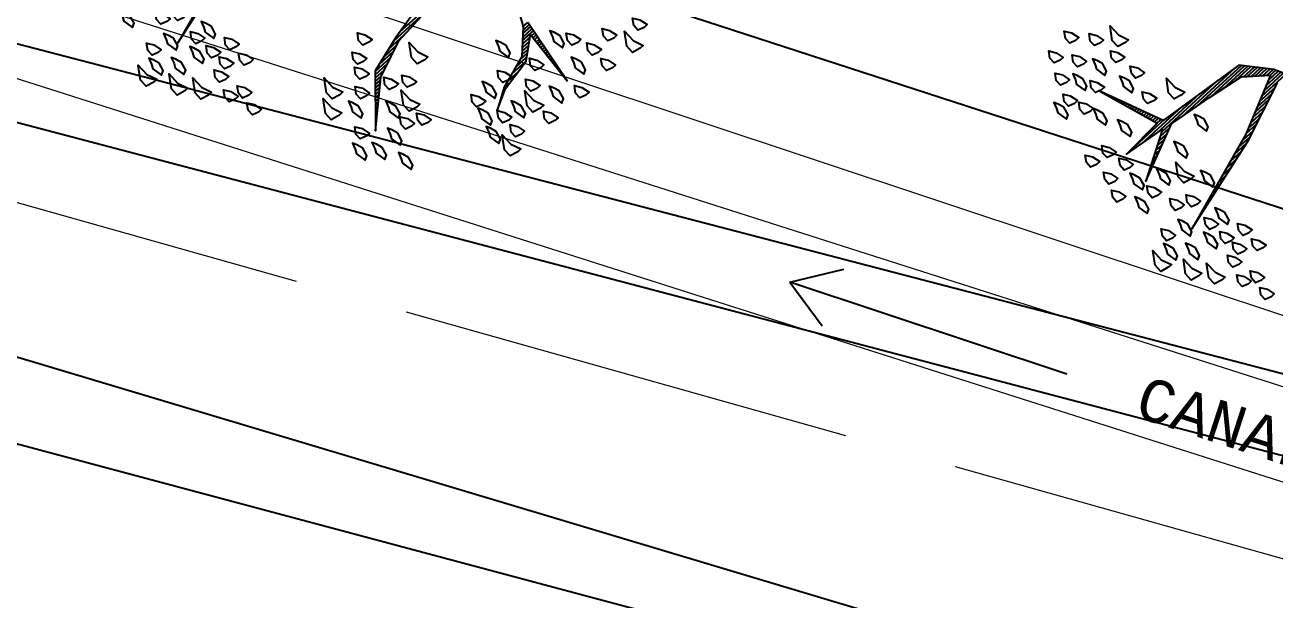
# Model space of a CAD drawing. Header units: metres. Extents: x 2 to 659295185, y -28 to 1124222152.
# Drawn here: x 654956.73 to 654989.59, y 1123098.78 to 1123113.89 of the extents above; entities that cross this region are included whole.
import ezdxf
from ezdxf.enums import TextEntityAlignment as Align

# ---------------------------------------------------------------- set-up
doc = ezdxf.new("R2010")
doc.units = ezdxf.units.M
doc.header["$MEASUREMENT"] = 0
doc.linetypes.add('ACAD_ISO02W100', pattern=[15, 12, -3])
doc.layers.get('0').update_dxf_attribs({"linetype": 'CONTINUOUS'})
for name, color, linetype in [('Arboles', 3, 'CONTINUOUS'), ('MANZANA', 30, 'CONTINUOUS'), ('texto', 255, 'CONTINUOUS'), ('VIA_ACCESO', 7, 'ACAD_ISO02W100')]:
    doc.layers.add(name, color=color, linetype=linetype)
doc.layers.add('LIMITE 2017 IGVSB', color=7, linetype='CONTINUOUS', lineweight=120)
doc.styles.add('MONOTXT4', font='monotxt4.shx')
doc.styles.get("Standard").update_dxf_attribs({"font": 'tahoma.ttf'})
doc.dimstyles.new('ISO-25', dxfattribs={"dimtxt": 2.5, "dimasz": 2.5, "dimexe": 1.25, "dimexo": 0.625, "dimtad": 1, "dimtxsty": 'Standard', "dimcen": 2.5, "dimadec": 0, "dimazin": 0, "dimtfac": 1, "dimtmove": 0, "dimatfit": 3, "dimfxl": 1, "dimarcsym": 0})

# ---------------------------------------------------------------- blocks, each defined once
blk = doc.blocks.new('*X2402')
at = {"color": 0}
for p, q in [((16.5321, 17.11), (16.5325, 17.11)), ((16.5355, 17.1), (16.5367, 17.1)), ((16.5388, 17.09), (16.5409, 17.09)), ((16.5421, 17.08), (16.5451, 17.08)), ((16.5454, 17.07), (16.5493, 17.07)), ((16.5488, 17.06), (16.5535, 17.06)), ((16.5521, 17.05), (16.5577, 17.05)), ((16.5554, 17.04), (16.5619, 17.04)), ((16.5588, 17.03), (16.566, 17.03)), ((16.5621, 17.02), (16.5702, 17.02)), ((16.5654, 17.01), (16.5744, 17.01)), ((16.5688, 17), (16.5786, 17)), ((16.5721, 16.99), (16.5828, 16.99)), ((16.5754, 16.98), (16.587, 16.98)), ((16.5788, 16.97), (16.5912, 16.97)), ((16.5821, 16.96), (16.5954, 16.96)), ((16.5854, 16.95), (16.5996, 16.95)), ((16.5888, 16.94), (16.6038, 16.94)), ((16.5921, 16.93), (16.608, 16.93)), ((16.5954, 16.92), (16.6122, 16.92)), ((16.5988, 16.91), (16.6164, 16.91)), ((16.6021, 16.9), (16.6206, 16.9)), ((16.443, 16.85), (16.6488, 16.85)), ((16.6054, 16.89), (16.6248, 16.89)), ((16.6088, 16.88), (16.629, 16.88)), ((16.6121, 16.87), (16.6331, 16.87)), ((16.6154, 16.86), (16.6373, 16.86)), ((16.513, 16.84), (16.7388, 16.84)), ((16.5708, 16.8), (16.6189, 16.8)), ((16.583, 16.83), (16.8288, 16.83)), ((16.5885, 16.81), (16.6422, 16.81)), ((16.6062, 16.82), (16.9188, 16.82)), ((16.7083, 16.81), (17.0088, 16.81)), ((16.7816, 16.8), (17.0309, 16.8)), ((16.4824, 16.75), (16.5022, 16.75)), ((16.5001, 16.76), (16.5256, 16.76)), ((16.5178, 16.77), (16.5489, 16.77)), ((16.5355, 16.78), (16.5722, 16.78)), ((16.5531, 16.79), (16.5956, 16.79)), ((16.8532, 16.79), (17.0394, 16.79)), ((16.9132, 16.78), (17.0478, 16.78)), ((16.9732, 16.77), (17.0563, 16.77)), ((17.0054, 16.76), (17.0647, 16.76)), ((17.0177, 16.75), (17.0732, 16.75)), ((16.4293, 16.72), (16.4322, 16.72)), ((16.447, 16.73), (16.4556, 16.73)), ((16.4647, 16.74), (16.4789, 16.74)), ((17.0299, 16.74), (17.0817, 16.74)), ((17.0421, 16.73), (17.0901, 16.73)), ((17.0543, 16.72), (17.0986, 16.72)), ((17.0665, 16.71), (17.1071, 16.71)), ((17.0788, 16.7), (17.1155, 16.7)), ((17.0073, 16.65), (17.1413, 16.65)), ((17.0288, 16.66), (17.1363, 16.66)), ((17.0504, 16.67), (17.1313, 16.67)), ((17.0719, 16.68), (17.1263, 16.68)), ((17.091, 16.69), (17.1213, 16.69)), ((16.8996, 16.6), (16.9686, 16.6)), ((16.9211, 16.61), (16.995, 16.61)), ((16.9427, 16.62), (17.0214, 16.62)), ((16.9642, 16.63), (17.0477, 16.63)), ((16.9858, 16.64), (17.0741, 16.64)), ((16.764, 16.55), (16.8332, 16.55)), ((16.7953, 16.56), (16.8632, 16.56)), ((16.8265, 16.57), (16.8895, 16.57)), ((16.8565, 16.58), (16.9159, 16.58)), ((16.8781, 16.59), (16.9423, 16.59)), ((16.6078, 16.5), (16.6447, 16.5)), ((16.639, 16.51), (16.6824, 16.51)), ((16.6703, 16.52), (16.7201, 16.52)), ((16.7015, 16.53), (16.7578, 16.53)), ((16.7328, 16.54), (16.7955, 16.54)), ((16.4515, 16.45), (16.4563, 16.45)), ((16.4828, 16.46), (16.494, 16.46)), ((16.514, 16.47), (16.5317, 16.47)), ((16.5453, 16.48), (16.5693, 16.48)), ((16.5765, 16.49), (16.607, 16.49)), ((17.0041, 15.84), (17.0729, 15.84)), ((17.0401, 15.85), (17.1235, 15.85)), ((17.0761, 15.86), (17.2435, 15.86)), ((17.1189, 15.87), (17.3117, 15.87)), ((16.91, 15.79), (16.9444, 15.79)), ((16.919, 15.8), (16.9701, 15.8)), ((16.9281, 15.81), (16.9958, 15.81)), ((16.9371, 15.82), (17.0215, 15.82)), ((16.9681, 15.83), (17.0472, 15.83)), ((16.8648, 15.74), (16.8853, 15.74)), ((16.8738, 15.75), (16.8965, 15.75)), ((16.8829, 15.76), (16.9077, 15.76)), ((16.8919, 15.77), (16.9189, 15.77)), ((16.9009, 15.78), (16.9301, 15.78)), ((16.8195, 15.69), (16.8295, 15.69)), ((16.8286, 15.7), (16.8406, 15.7)), ((16.8376, 15.71), (16.8518, 15.71)), ((16.8467, 15.72), (16.863, 15.72)), ((16.8557, 15.73), (16.8742, 15.73)), ((16.7833, 15.65), (16.7848, 15.65)), ((16.7924, 15.66), (16.7959, 15.66)), ((16.8014, 15.67), (16.8071, 15.67)), ((16.8105, 15.68), (16.8183, 15.68)), ((17.4903, 15.54), (17.5241, 15.54)), ((17.5002, 15.55), (17.5257, 15.55)), ((17.4403, 15.49), (17.4786, 15.49)), ((17.4503, 15.5), (17.4911, 15.5)), ((17.4603, 15.51), (17.5196, 15.51)), ((17.4703, 15.52), (17.5211, 15.52)), ((17.4803, 15.53), (17.5226, 15.53)), ((17.4988, 15.49), (17.5165, 15.49)), ((17.4996, 15.5), (17.5181, 15.5)), ((17.336, 15.44), (17.4161, 15.44)), ((17.368, 15.45), (17.4286, 15.45)), ((17.4, 15.46), (17.4411, 15.46)), ((17.4203, 15.47), (17.4536, 15.47)), ((17.4303, 15.48), (17.4661, 15.48)), ((17.4953, 15.44), (17.509, 15.44)), ((17.496, 15.45), (17.5105, 15.45)), ((17.4967, 15.46), (17.512, 15.46)), ((17.4974, 15.47), (17.5135, 15.47)), ((17.4981, 15.48), (17.515, 15.48)), ((17.2254, 15.39), (17.2317, 15.39)), ((17.242, 15.4), (17.2517, 15.4)), ((17.2587, 15.41), (17.2717, 15.41)), ((17.2754, 15.42), (17.3128, 15.42)), ((17.304, 15.43), (17.3661, 15.43)), ((17.4917, 15.39), (17.5014, 15.39)), ((17.4924, 15.4), (17.5029, 15.4)), ((17.4931, 15.41), (17.5044, 15.41)), ((17.4938, 15.42), (17.5059, 15.42)), ((17.4946, 15.43), (17.5074, 15.43)), ((17.2087, 15.38), (17.2117, 15.38)), ((17.4881, 15.34), (17.4938, 15.34)), ((17.4888, 15.35), (17.4953, 15.35)), ((17.4896, 15.36), (17.4968, 15.36)), ((17.4903, 15.37), (17.4984, 15.37)), ((17.491, 15.38), (17.4999, 15.38)), ((17.4846, 15.29), (17.4862, 15.29)), ((17.4853, 15.3), (17.4877, 15.3)), ((17.486, 15.31), (17.4893, 15.31)), ((17.4867, 15.32), (17.4908, 15.32)), ((17.4874, 15.33), (17.4923, 15.33)), ((17.4831, 15.27), (17.4832, 15.27)), ((17.4838, 15.28), (17.4847, 15.28))]:
    blk.add_line(p, q, dxfattribs=at)
blk = doc.blocks.new('ARBUSTO6')
at = {"layer": 'Arboles', "color": 7}
for points in [[(-0.5575, 0.0548), (-0.6256, 0.1908), (-0.7191, 0.3014), (-1.1018, 0.3439), (-1.2123, 0.6075), (-1.1273, 0.3524), (-1.3059, 0.3439), (-1.1273, 0.3184), (-1.3229, 0.2078), (-1.0848, 0.3099), (-0.8977, 0.2844), (-0.7446, 0.2589), (-0.6511, 0.1823), (-0.8892, 0.0718), (-1.3144, -0.0643), (-0.8977, 0.0463), (-0.6511, 0.1398)], [(-0.447, -0.6001), (-0.6511, -0.6426), (-0.8041, -0.6851), (-0.9657, -0.8637), (-0.8041, -0.7191), (-0.6511, -0.6596), (-0.447, -0.6426)], [(-0.2004, -0.8722), (-0.2429, -0.9572), (-0.3279, -1.0423), (-0.464, -1.0848), (-0.549, -1.1358), (-0.464, -1.0933), (-0.3279, -1.0678), (-0.2429, -0.9997), (-0.2599, -1.2379), (-0.2174, -0.9572)]]:
    blk.add_lwpolyline(points, dxfattribs=at)
at = {"layer": 'Arboles'}
for points in [[(-1.2463, 0.8116), (-1.2718, 0.8201), (-1.2718, 0.8456), (-1.2548, 0.8712), (-1.2378, 0.8456), (-1.2293, 0.8116)], [(-1.1443, 0.8286), (-1.1698, 0.8371), (-1.1698, 0.8626), (-1.1528, 0.8882), (-1.1358, 0.8626), (-1.1273, 0.8286)], [(-1.0763, 0.7521), (-1.1018, 0.7606), (-1.1018, 0.7861), (-1.0848, 0.8116), (-1.0678, 0.7861), (-1.0593, 0.7521)], [(-1.2889, 0.7266), (-1.3144, 0.7351), (-1.3144, 0.7606), (-1.2974, 0.7861), (-1.2804, 0.7606), (-1.2718, 0.7266)], [(-1.1868, 0.7351), (-1.2123, 0.7436), (-1.2123, 0.7691), (-1.1953, 0.7946), (-1.1783, 0.7691), (-1.1698, 0.7351)], [(-0.9997, 0.6841), (-1.0337, 0.6926), (-1.0337, 0.7266), (-0.9997, 0.7776), (-0.9997, 0.7266), (-0.9827, 0.6841)], [(-1.2548, 0.7096), (-1.2633, 0.6926), (-1.2548, 0.65), (-1.2378, 0.6586), (-1.2293, 0.6926), (-1.2378, 0.7181), (-1.2463, 0.7351)], [(-1.1528, 0.7011), (-1.1613, 0.6841), (-1.1528, 0.6415), (-1.1358, 0.65), (-1.1273, 0.6841), (-1.1358, 0.7096), (-1.1443, 0.7266)], [(-1.3909, 0.6756), (-1.3994, 0.6586), (-1.3909, 0.616), (-1.3739, 0.6245), (-1.3654, 0.6586), (-1.3739, 0.6841), (-1.3824, 0.7011)], [(-1.3229, 0.6415), (-1.3484, 0.65), (-1.3484, 0.6756), (-1.3314, 0.7011), (-1.3144, 0.6756), (-1.3059, 0.6415)], [(-1.2038, 0.6075), (-1.2293, 0.616), (-1.2293, 0.6415), (-1.2123, 0.6671), (-1.1953, 0.6415), (-1.1868, 0.6075)], [(-1.0593, 0.6415), (-1.0848, 0.65), (-1.0848, 0.6756), (-1.0678, 0.7011), (-1.0507, 0.6756), (-1.0422, 0.6415)], [(-1.2974, 0.5735), (-1.3229, 0.582), (-1.3229, 0.6075), (-1.3059, 0.633), (-1.2889, 0.6075), (-1.2804, 0.5735)], [(-1.2889, 0.548), (-1.2974, 0.531), (-1.2889, 0.4885), (-1.2718, 0.497), (-1.2633, 0.531), (-1.2718, 0.5565), (-1.2804, 0.5735)], [(-1.1188, 0.5735), (-1.1273, 0.5565), (-1.1188, 0.514), (-1.1018, 0.5225), (-1.0933, 0.5565), (-1.1018, 0.582), (-1.1103, 0.599)], [(-1.0422, 0.5395), (-1.0678, 0.548), (-1.0678, 0.5735), (-1.0507, 0.599), (-1.0337, 0.5735), (-1.0252, 0.5395)], [(-1.4249, 0.3949), (-1.4504, 0.4034), (-1.4504, 0.4289), (-1.4334, 0.4545), (-1.4164, 0.4289), (-1.4079, 0.3949)], [(-1.2463, 0.4459), (-1.2548, 0.4289), (-1.2463, 0.3864), (-1.2293, 0.3949), (-1.2208, 0.4289), (-1.2293, 0.4545), (-1.2378, 0.4715)], [(-1.0763, 0.4289), (-1.1018, 0.4374), (-1.1018, 0.463), (-1.0848, 0.4885), (-1.0678, 0.463), (-1.0593, 0.4289)], [(-0.9742, 0.3694), (-1.0082, 0.3779), (-1.0082, 0.4119), (-0.9742, 0.463), (-0.9742, 0.4119), (-0.9572, 0.3694)], [(-1.3484, 0.3779), (-1.3739, 0.3864), (-1.3739, 0.4119), (-1.3569, 0.4374), (-1.3399, 0.4119), (-1.3314, 0.3779)], [(-1.4164, 0.2929), (-1.4419, 0.3014), (-1.4419, 0.3269), (-1.4249, 0.3524), (-1.4079, 0.3269), (-1.3994, 0.2929)], [(-1.3314, 0.2929), (-1.3569, 0.3014), (-1.3569, 0.3269), (-1.3399, 0.3524), (-1.3229, 0.3269), (-1.3144, 0.2929)], [(-1.4419, 0.2163), (-1.4674, 0.2248), (-1.4674, 0.2504), (-1.4504, 0.2759), (-1.4334, 0.2504), (-1.4249, 0.2163)], [(-1.3569, 0.2504), (-1.3654, 0.2333), (-1.3569, 0.1908), (-1.3399, 0.1993), (-1.3314, 0.2333), (-1.3399, 0.2589), (-1.3484, 0.2759)], [(-0.9997, 0.2504), (-1.0082, 0.2333), (-0.9997, 0.1908), (-0.9827, 0.1993), (-0.9742, 0.2333), (-0.9827, 0.2589), (-0.9912, 0.2759)], [(-1.2633, 0.1908), (-1.2718, 0.1738), (-1.2633, 0.1313), (-1.2463, 0.1398), (-1.2378, 0.1738), (-1.2463, 0.1993), (-1.2548, 0.2163)], [(-1.1358, 0.2248), (-1.1443, 0.2078), (-1.1358, 0.1653), (-1.1188, 0.1738), (-1.1103, 0.2078), (-1.1188, 0.2333), (-1.1273, 0.2504)], [(-1.4079, 0.1653), (-1.4164, 0.1483), (-1.4079, 0.1058), (-1.3909, 0.1143), (-1.3824, 0.1483), (-1.3909, 0.1738), (-1.3994, 0.1908)], [(-1.3229, 0.1313), (-1.3484, 0.1398), (-1.3484, 0.1653), (-1.3314, 0.1908), (-1.3144, 0.1653), (-1.3059, 0.1313)], [(-1.1783, 0.0888), (-1.2123, 0.0973), (-1.2123, 0.1313), (-1.1783, 0.1823), (-1.1783, 0.1313), (-1.1613, 0.0888)], [(-1.2889, 0.0292), (-1.3144, 0.0378), (-1.3144, 0.0633), (-1.2974, 0.0888), (-1.2804, 0.0633), (-1.2718, 0.0292)], [(-1.2293, -0.0048), (-1.2548, 0.0037), (-1.2548, 0.0292), (-1.2378, 0.0548), (-1.2208, 0.0292), (-1.2123, -0.0048)], [(-1.1358, 0.0633), (-1.1443, 0.0463), (-1.1358, 0.0037), (-1.1188, 0.0122), (-1.1103, 0.0463), (-1.1188, 0.0718), (-1.1273, 0.0888)], [(-1.3994, -0.0388), (-1.4249, -0.0303), (-1.4249, -0.0048), (-1.4079, 0.0207), (-1.3909, -0.0048), (-1.3824, -0.0388)], [(-1.3399, -0.0218), (-1.3484, -0.0388), (-1.3399, -0.0813), (-1.3229, -0.0728), (-1.3144, -0.0388), (-1.3229, -0.0133), (-1.3314, 0.0037)], [(-1.493, -0.1153), (-1.527, -0.1068), (-1.527, -0.0728), (-1.493, -0.0218), (-1.493, -0.0728), (-1.4759, -0.1153)], [(-1.4504, -0.0558), (-1.4589, -0.0728), (-1.4504, -0.1153), (-1.4334, -0.1068), (-1.4249, -0.0728), (-1.4334, -0.0473), (-1.4419, -0.0303)], [(-1.3824, -0.1153), (-1.3909, -0.1323), (-1.3824, -0.1748), (-1.3654, -0.1663), (-1.3569, -0.1323), (-1.3654, -0.1068), (-1.3739, -0.0898)], [(-1.2378, -0.1238), (-1.2633, -0.1153), (-1.2633, -0.0898), (-1.2463, -0.0643), (-1.2293, -0.0898), (-1.2208, -0.1238)], [(-1.1953, -0.0898), (-1.2038, -0.1068), (-1.1953, -0.1493), (-1.1783, -0.1408), (-1.1698, -0.1068), (-1.1783, -0.0813), (-1.1868, -0.0643)], [(-1.4249, -0.2259), (-1.4589, -0.2174), (-1.4589, -0.1834), (-1.4249, -0.1323), (-1.4249, -0.1834), (-1.4079, -0.2259)], [(-1.2974, -0.1323), (-1.3059, -0.1493), (-1.2974, -0.1919), (-1.2804, -0.1834), (-1.2718, -0.1493), (-1.2804, -0.1238), (-1.2889, -0.1068)], [(-1.2293, -0.2089), (-1.2548, -0.2004), (-1.2548, -0.1748), (-1.2378, -0.1493), (-1.2208, -0.1748), (-1.2123, -0.2089)], [(-1.1528, -0.2344), (-1.1783, -0.2259), (-1.1783, -0.2004), (-1.1613, -0.1748), (-1.1443, -0.2004), (-1.1358, -0.2344)], [(-1.3654, -0.3024), (-1.3994, -0.2939), (-1.3994, -0.2599), (-1.3654, -0.2089), (-1.3654, -0.2599), (-1.3484, -0.3024)], [(-1.2718, -0.3024), (-1.2974, -0.2939), (-1.2974, -0.2684), (-1.2804, -0.2429), (-1.2633, -0.2684), (-1.2548, -0.3024)], [(-1.2208, -0.2769), (-1.2463, -0.2684), (-1.2463, -0.2429), (-1.2293, -0.2174), (-1.2123, -0.2429), (-1.2038, -0.2769)], [(-1.1528, -0.3194), (-1.1783, -0.3109), (-1.1783, -0.2854), (-1.1613, -0.2599), (-1.1443, -0.2854), (-1.1358, -0.3194)], [(-1.2974, -0.3875), (-1.3229, -0.3789), (-1.3229, -0.3534), (-1.3059, -0.3279), (-1.2889, -0.3534), (-1.2804, -0.3875)], [(-1.2463, -0.413), (-1.2718, -0.4045), (-1.2718, -0.3789), (-1.2548, -0.3534), (-1.2378, -0.3789), (-1.2293, -0.413)], [(-1.2633, -0.4895), (-1.2889, -0.481), (-1.2889, -0.4555), (-1.2718, -0.43), (-1.2548, -0.4555), (-1.2463, -0.4895)], [(-0.7446, -0.583), (-0.7701, -0.5745), (-0.7701, -0.549), (-0.7531, -0.5235), (-0.7361, -0.549), (-0.7276, -0.583)], [(-0.9742, -0.6596), (-1.0082, -0.6511), (-1.0082, -0.6171), (-0.9742, -0.566), (-0.9742, -0.6171), (-0.9572, -0.6596)], [(-0.8126, -0.6256), (-0.8381, -0.6171), (-0.8381, -0.5915), (-0.8211, -0.566), (-0.8041, -0.5915), (-0.7956, -0.6256)], [(-1.0337, -0.7191), (-1.0678, -0.7106), (-1.0678, -0.6766), (-1.0337, -0.6256), (-1.0337, -0.6766), (-1.0167, -0.7191)], [(-0.8467, -0.6766), (-0.8722, -0.6681), (-0.8722, -0.6426), (-0.8552, -0.6171), (-0.8381, -0.6426), (-0.8296, -0.6766)], [(-0.9742, -0.7276), (-0.9827, -0.7446), (-0.9742, -0.7871), (-0.9572, -0.7786), (-0.9487, -0.7446), (-0.9572, -0.7191), (-0.9657, -0.7021)], [(-0.8977, -0.7361), (-0.9232, -0.7276), (-0.9232, -0.7021), (-0.9062, -0.6766), (-0.8892, -0.7021), (-0.8807, -0.7361)], [(-0.6256, -0.7871), (-0.6596, -0.7786), (-0.6596, -0.7446), (-0.6256, -0.6936), (-0.6256, -0.7446), (-0.6085, -0.7871)], [(-0.7871, -0.7871), (-0.8126, -0.7786), (-0.8126, -0.7531), (-0.7956, -0.7276), (-0.7786, -0.7531), (-0.7701, -0.7871)], [(-1.0082, -0.8552), (-1.0337, -0.8467), (-1.0337, -0.8212), (-1.0167, -0.7956), (-0.9997, -0.8212), (-0.9912, -0.8552)], [(-0.8637, -0.8297), (-0.8722, -0.8467), (-0.8637, -0.8892), (-0.8467, -0.8807), (-0.8381, -0.8467), (-0.8467, -0.8212), (-0.8552, -0.8042)], [(-0.7276, -0.8297), (-0.7531, -0.8212), (-0.7531, -0.7956), (-0.7361, -0.7701), (-0.7191, -0.7956), (-0.7106, -0.8297)], [(-1.0763, -0.8637), (-1.0848, -0.8807), (-1.0763, -0.9232), (-1.0593, -0.9147), (-1.0507, -0.8807), (-1.0593, -0.8552), (-1.0678, -0.8382)], [(-0.7786, -0.9062), (-0.8126, -0.8977), (-0.8126, -0.8637), (-0.7786, -0.8127), (-0.7786, -0.8637), (-0.7616, -0.9062)], [(-1.0167, -0.9147), (-1.0252, -0.9317), (-1.0167, -0.9742), (-0.9997, -0.9657), (-0.9912, -0.9317), (-0.9997, -0.9062), (-1.0082, -0.8892)], [(-0.9317, -0.9147), (-0.9402, -0.9317), (-0.9317, -0.9742), (-0.9147, -0.9657), (-0.9062, -0.9317), (-0.9147, -0.9062), (-0.9232, -0.8892)], [(-0.8467, -0.9487), (-0.8722, -0.9402), (-0.8722, -0.9147), (-0.8552, -0.8892), (-0.8381, -0.9147), (-0.8296, -0.9487)], [(-0.7871, -0.9827), (-0.8126, -0.9742), (-0.8126, -0.9487), (-0.7956, -0.9232), (-0.7786, -0.9487), (-0.7701, -0.9827)], [(-0.3704, -0.9487), (-0.3789, -0.9657), (-0.3704, -1.0082), (-0.3534, -0.9997), (-0.3449, -0.9657), (-0.3534, -0.9402), (-0.3619, -0.9232)], [(-0.9657, -1.0168), (-0.9742, -1.0338), (-0.9657, -1.0763), (-0.9487, -1.0678), (-0.9402, -1.0338), (-0.9487, -1.0082), (-0.9572, -0.9912)], [(-0.5235, -1.0338), (-0.532, -1.0508), (-0.5235, -1.0933), (-0.5065, -1.0848), (-0.498, -1.0508), (-0.5065, -1.0253), (-0.515, -1.0082)], [(-0.5745, -1.0763), (-0.6, -1.0678), (-0.6, -1.0423), (-0.583, -1.0168), (-0.566, -1.0423), (-0.5575, -1.0763)], [(-0.43, -1.0763), (-0.4555, -1.0678), (-0.4555, -1.0423), (-0.4385, -1.0168), (-0.4215, -1.0423), (-0.413, -1.0763)], [(-0.1833, -1.0678), (-0.1919, -1.0848), (-0.1833, -1.1273), (-0.1663, -1.1188), (-0.1578, -1.0848), (-0.1663, -1.0593), (-0.1748, -1.0423)], [(-0.6085, -1.1018), (-0.617, -1.1188), (-0.6085, -1.1613), (-0.5915, -1.1528), (-0.583, -1.1188), (-0.5915, -1.0933), (-0.6, -1.0763)], [(-0.3024, -1.1273), (-0.3279, -1.1188), (-0.3279, -1.0933), (-0.3109, -1.0678), (-0.2939, -1.0933), (-0.2854, -1.1273)], [(-0.1238, -1.1528), (-0.1493, -1.1443), (-0.1493, -1.1188), (-0.1323, -1.0933), (-0.1153, -1.1188), (-0.1068, -1.1528)], [(-0.6341, -1.1783), (-0.6426, -1.1953), (-0.6341, -1.2379), (-0.617, -1.2294), (-0.6085, -1.1953), (-0.617, -1.1698), (-0.6256, -1.1528)], [(-0.5405, -1.1953), (-0.566, -1.1868), (-0.566, -1.1613), (-0.549, -1.1358), (-0.532, -1.1613), (-0.5235, -1.1953)], [(-0.4895, -1.1698), (-0.498, -1.1868), (-0.4895, -1.2294), (-0.4725, -1.2209), (-0.464, -1.1868), (-0.4725, -1.1613), (-0.481, -1.1443)], [(-0.413, -1.2464), (-0.447, -1.2379), (-0.447, -1.2038), (-0.413, -1.1528), (-0.413, -1.2038), (-0.3959, -1.2464)], [(-0.3704, -1.1783), (-0.3959, -1.1698), (-0.3959, -1.1443), (-0.3789, -1.1188), (-0.3619, -1.1443), (-0.3534, -1.1783)], [(-0.3364, -1.2294), (-0.3449, -1.2464), (-0.3364, -1.2889), (-0.3194, -1.2804), (-0.3109, -1.2464), (-0.3194, -1.2209), (-0.3279, -1.2038)], [(-0.1919, -1.2038), (-0.2004, -1.2209), (-0.1919, -1.2634), (-0.1748, -1.2549), (-0.1663, -1.2209), (-0.1748, -1.1953), (-0.1833, -1.1783)], [(-0.0898, -1.2379), (-0.1153, -1.2294), (-0.1153, -1.2038), (-0.0983, -1.1783), (-0.0813, -1.2038), (-0.0728, -1.2379)], [(-0.0048, -1.2379), (-0.0303, -1.2294), (-0.0303, -1.2038), (-0.0133, -1.1783), (0.0037, -1.2038), (0.0122, -1.2379)], [(-0.6, -1.3144), (-0.6341, -1.3059), (-0.6341, -1.2719), (-0.6, -1.2209), (-0.6, -1.2719), (-0.583, -1.3144)], [(-0.5405, -1.2719), (-0.566, -1.2634), (-0.566, -1.2379), (-0.549, -1.2123), (-0.532, -1.2379), (-0.5235, -1.2719)], [(0.0463, -1.3399), (0.0122, -1.3314), (0.0122, -1.2974), (0.0463, -1.2464), (0.0463, -1.2974), (0.0633, -1.3399)], [(0.1143, -1.2889), (0.0888, -1.2804), (0.0888, -1.2549), (0.1058, -1.2294), (0.1228, -1.2549), (0.1313, -1.2889)], [(-0.4044, -1.3229), (-0.43, -1.3144), (-0.43, -1.2889), (-0.413, -1.2634), (-0.3959, -1.2889), (-0.3874, -1.3229)], [(-0.2429, -1.3314), (-0.2684, -1.3229), (-0.2684, -1.2974), (-0.2514, -1.2719), (-0.2344, -1.2974), (-0.2259, -1.3314)], [(-0.0898, -1.3229), (-0.1153, -1.3144), (-0.1153, -1.2889), (-0.0983, -1.2634), (-0.0813, -1.2889), (-0.0728, -1.3229)]]:
    blk.add_lwpolyline(points, close=True, dxfattribs=at)
blk.add_blockref('*X2402', (-17.7429, -16.5069), dxfattribs=at)
blk = doc.blocks.new('*D2459')
at = {"layer": 'LIMITE 2017 IGVSB', "color": 0, "lineweight": -2, "transparency": 16777216}
for p, q in [((654864.552, 1123147.5), (654865.625, 1123150.796)), ((654867.616, 1123148.834), (654941.031, 1123124.932)), ((655015, 1123100.85), (654947.081, 1123122.962)), ((655016.691, 1123097.968), (655017.764, 1123101.264))]:
    blk.add_line(p, q, dxfattribs=at)
at = {"layer": 'LIMITE 2017 IGVSB', "color": 0, "lineweight": 0, "transparency": 16777216}
for points in [[(654867.745, 1123149.23), (654867.487, 1123148.438), (654865.238, 1123149.608)], [(655015.129, 1123101.246), (655014.871, 1123100.453), (655017.378, 1123100.076)]]:
    blk.add_solid(points, dxfattribs=at)
at = {"layer": 'LIMITE 2017 IGVSB', "color": 0, "lineweight": 0, "transparency": 16777216, "insert": (654944.054, 1123123.943), "char_height": 2.5, "attachment_point": 5, "rotation": 341.9662}
blk.add_mtext('160', dxfattribs=at)

msp = doc.modelspace()

# ---------------------------------------------------------------- linework, layer by layer
for p, q in [((654976.8339, 1123107.1305), (654978.2556, 1123107.4721)), ((654984.117, 1123104.7144), (654976.8339, 1123107.1305)), ((654976.8339, 1123107.1305), (654977.688, 1123105.9873))]:
    msp.add_line(p, q)
at = {"layer": 'LIMITE 2017 IGVSB', "color": 5, "lineweight": 0}
for p, q in [((655006.0387, 1123099.1848), (654834.2866, 1123154.1037)), ((655004.7445, 1123097.1112), (654833.5353, 1123151.6644))]:
    msp.add_line(p, q, dxfattribs=at)
at = {"layer": 'LIMITE 2017 IGVSB', "color": 2, "lineweight": 0}
msp.add_line((655016.4983, 1123097.3774), (654864.623, 1123147.872), dxfattribs=at)
at = {"layer": 'MANZANA', "lineweight": -3}
msp.add_line((656566, 1122688), (653627, 1123461), dxfattribs=at)
at = {"layer": 'MANZANA', "color": 40, "true_color": 0xf8d731}
msp.add_lwpolyline([(655104.0934, 1123064.4153), (654993.579, 1123094.0714), (654826.2083, 1123144.1582)], dxfattribs=at)
at = {"layer": 'MANZANA'}
for points in [[(654927.2005, 1123121.0448), (655267.4121, 1123032.3689), (655629.0163, 1122937.1373), (656003.0421, 1122837.7651), (656111.0403, 1122807.7464), (656275.6255, 1122769.1017), (656439.3695, 1122727.3103)], [(654927.2005, 1123121.0448), (655267.4121, 1123032.3689), (655629.0163, 1122937.1373), (656003.0421, 1122837.7651), (656111.0403, 1122807.7464), (656275.6255, 1122769.1017), (656439.3695, 1122727.3103)], [(656711.7588, 1122687.3267), (656681.7401, 1122691.8122), (656623.083, 1122689.0519), (656558.215, 1122678.7006), (656451.942, 1122706.9941), (656232.8402, 1122767.0314), (656063.7695, 1122809.4716), (655876.0666, 1122859.1577), (655537.9252, 1122950.2489), (655215.6558, 1123033.7491), (654927.2005, 1123110.6935)], [(656711.7588, 1122687.3267), (656681.7401, 1122691.8122), (656623.083, 1122689.0519), (656558.215, 1122678.7006), (656451.942, 1122706.9941), (656232.8402, 1122767.0314), (656063.7695, 1122809.4716), (655876.0666, 1122859.1577), (655537.9252, 1122950.2489), (655215.6558, 1123033.7491), (654927.2005, 1123110.6935)]]:
    msp.add_lwpolyline(points, dxfattribs=at)
at = {"layer": 'VIA_ACCESO', "lineweight": 15}
msp.add_lwpolyline([(655007.1853, 1123094.9696), (654842.4708, 1123141.2885), (654476.7096, 1123238.6472), (654476.7096, 1123238.6472)], dxfattribs=at)

# ---------------------------------------------------------------- block references
at = {"layer": 'Arboles'}
for p, xscale, yscale, zscale, rotation in [((654966.779, 1123119.5147), 6.517523958941663, 6.517523958941663, 6.517523958941663, 42.49660342024684), ((654993.3376, 1123114.5238), 6.402943756504054, 6.402943756504054, 6.402943756504054, 42.49660342024685)]:
    msp.add_blockref('ARBUSTO6', p, dxfattribs=dict(at, xscale=xscale, yscale=yscale, zscale=zscale, rotation=rotation))

# ---------------------------------------------------------------- texts
at = {"layer": 'texto', "color": 9, "style": 'MONOTXT4'}
msp.add_text('CANAL DE RIEGO', height=1.118375, rotation=341.99678, dxfattribs=at).set_placement((654985.7517, 1123103.2977), align=Align.BOTTOM_LEFT)

# ---------------------------------------------------------------- dimensions: what is measured, and where the dimension line sits
at = {"layer": 'LIMITE 2017 IGVSB', "lineweight": 0}
dim = msp.add_linear_dim(base=(654865.2384, 1123149.6079), p1=(655016.4977, 1123097.3733), p2=(654864.3586, 1123146.9056), angle=161.96618, dimstyle='ISO-25', override={"dimtmove": 2}, dxfattribs=at)
dim.commit()
dim.dimension.update_dxf_attribs({"geometry": '*D2459', "text_midpoint": (654944.0542, 1123123.9427), "dimtype": 161})

doc.saveas('drawing.dxf')
